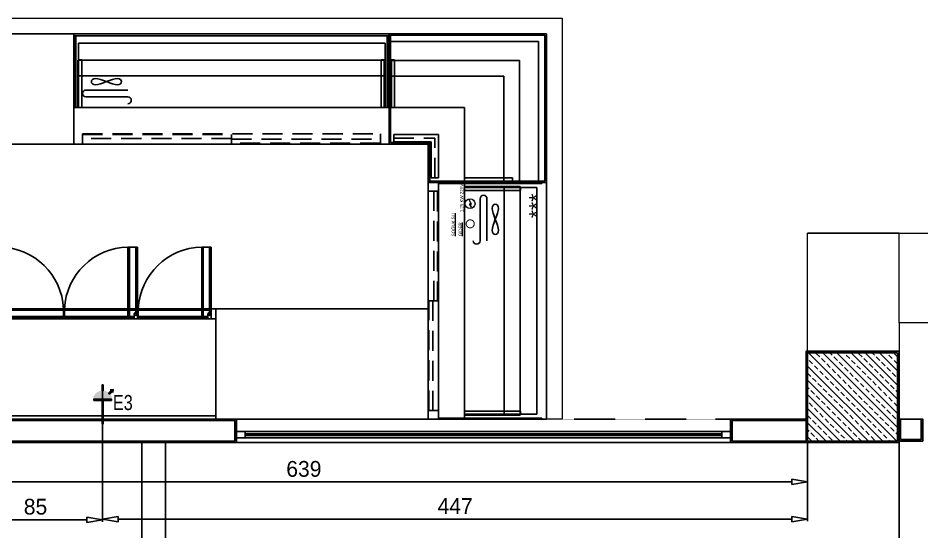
# Model space of a CAD drawing. Header units: millimetres. Extents: x 7703 to 16070, y -6855 to 95.
# Drawn here: x 13294 to 13867, y -5571 to -5245 of the extents above; entities that cross this region are included whole.
import ezdxf

# ---------------------------------------------------------------- set-up
doc = ezdxf.new("R2010")
doc.units = ezdxf.units.MM
for name, pattern in [('DASHDOT4', [0.265, 0.125, -0.0625, 0.015, -0.0625]), ('DASHED', [19.05, 12.7, -6.35]), ('HIDDENX2', [19.05, 12.7, -6.35])]:
    doc.linetypes.add(name, pattern=pattern)
doc.layers.add('E_TEFRIS', color=151, linetype='Continuous', lineweight=0)
doc.layers.add('TES_SU', color=150, linetype='Continuous', lineweight=25)
for name, color, linetype in [('Kıtc-002 Çizgi', 7, 'Continuous'), ('Kıtc-010 Elk Tes Yazı', 7, 'Continuous'), ('Kıtc-011 Elk Tes Yazı 001', 1, 'Continuous'), ('Kıtc-012 Elk Tes Ölçü', 1, 'Continuous'), ('Kıtc-014 Elk Tes İşaretler', 1, 'Continuous'), ('Kıtc-016 Su Tes Yazı 001', 5, 'Continuous'), ('Kıtc-017 Su Tes Ölçü', 5, 'Continuous'), ('Ozti Cam', 4, 'Continuous')]:
    doc.layers.add(name, color=color, linetype=linetype)
doc.styles.get("Standard").update_dxf_attribs({"font": 'stylu.ttf', "height": 10})
doc.dimstyles.new('ISO-25', dxfattribs={"dimtxt": 2.5, "dimasz": 5, "dimexe": 1.25, "dimexo": 0.625, "dimtad": 1, "dimdec": 0, "dimtxsty": 'Standard', "dimblk": 'ARCHTICK', "dimcen": 2.5, "dimclrd": 256, "dimclre": 256, "dimclrt": 256, "dimadec": 0, "dimazin": 0, "dimtfac": 1, "dimtdec": 0, "dimtmove": 0, "dimatfit": 3, "dimldrblk": 'ARCHTICK', "dimfxl": 1, "dimlwd": -1, "dimlwe": -1, "dimarcsym": 0})

# ---------------------------------------------------------------- blocks, each defined once
blk = doc.blocks.new('A$C4E3860C5')
at = {"layer": 'Kıtc-014 Elk Tes İşaretler', "linetype": 'Continuous', "lineweight": 0}
for p, q in [((2.9, 3.66), (0.96, 2.3)), ((0.96, 2.3), (1, 2.21)), ((1, 2.21), (2.81, 3.48)), ((2.81, 3.48), (2.9, 2.31)), ((3, 2.49), (2.9, 3.66)), ((2.9, 2.31), (5.24, 3.52)), ((5.18, 3.62), (3, 2.49)), ((5.66, 3.81), (5.09, 3.77)), ((5.09, 3.77), (5.17, 3.64)), ((5.17, 3.64), (5.34, 3.36)), ((5.24, 3.52), (5.19, 3.62)), ((5.34, 3.36), (5.66, 3.81))]:
    blk.add_line(p, q, dxfattribs=at)
blk.add_circle((3.16, 3.16), 3.16, dxfattribs=at)
blk = doc.blocks.new('A$C4C105235')
at = {"layer": 'Kıtc-002 Çizgi'}
for points in [[(2, 3), (2, 6.5), (0, 6.5), (0, 3)], [(0, 6), (0, 0), (46.2, 0), (46.2, 6), (2, 6)], [(0, 5), (0, 1), (46.2, 1), (46.2, 5), (2, 5)]]:
    blk.add_lwpolyline(points, dxfattribs=at)
blk.add_circle((0.93, 3.71), 0.596, dxfattribs=at)
blk.add_arc((1, 3.75), 1.25, 216.8699, 323.1301, dxfattribs=at)
blk = doc.blocks.new('A$C1FF566C6')
at = {"layer": 'Kıtc-002 Çizgi', "color": 254}
for points in [[(6, 45.5), (0, 45.5), (0, 0), (6, 0), (6, 45.5)], [(1, 41.5), (1, 0), (5, 0), (5, 45.5)]]:
    blk.add_lwpolyline(points, dxfattribs=at)
blk = doc.blocks.new('A$C04CB272A')
at = {"layer": 'Kıtc-002 Çizgi'}
for p, q in [((209.98, 107), (32.48, 107)), ((32.48, 45.5), (209.98, 45.5)), ((177.55, 39), (177.55, 45.5))]:
    blk.add_line(p, q, dxfattribs=at)
blk.add_lwpolyline([(209.98, 39), (209.98, 109), (32.48, 109), (32.48, 39)], close=True, dxfattribs=at)
at = {"layer": 'Kıtc-002 Çizgi', "linetype": 'DASHED'}
for points in [[(200.15, 62.19), (183.48, 62.19, -1), (183.48, 66.53)], [(183.48, 57.84), (200.15, 57.84, 1), (200.15, 62.19)]]:
    blk.add_lwpolyline(points, format="xyb", dxfattribs=at)
at = {"layer": 'Kıtc-002 Çizgi', "linetype": 'DASHED', "ltscale": 0.1}
blk.add_lwpolyline([(195.71, 50.53), (194.95, 50.7), (194.06, 51.16), (193.09, 51.8), (192.07, 52.53), (191.05, 53.27), (190.08, 53.91), (189.19, 54.36), (188.43, 54.53), (187.83, 54.36), (187.41, 53.91), (187.15, 53.27), (187.07, 52.53), (187.15, 51.8), (187.41, 51.16), (187.83, 50.7), (188.43, 50.53), (189.19, 50.7), (190.08, 51.16), (191.05, 51.8), (192.07, 52.53), (193.09, 53.27), (194.06, 53.91), (194.95, 54.36), (195.71, 54.53), (196.31, 54.36), (196.73, 53.91), (196.99, 53.27), (197.07, 52.53), (196.99, 51.8), (196.73, 51.16), (196.31, 50.7)], close=True, dxfattribs=at)
at = {"layer": 'Kıtc-002 Çizgi'}
blk.add_lwpolyline([(207.98, 42), (207.98, 45.5), (209.98, 45.5), (209.98, 42)], dxfattribs=at)
blk.add_circle((209.05, 42.72), 0.596, dxfattribs=at)
blk.add_arc((208.98, 42.75), 1.25, 216.8699, 323.1301, dxfattribs=at)
at = {"layer": 'Kıtc-002 Çizgi', "color": 254}
for centre, start, end in [((40.86, 40.86), 270.86914, 357.39476), ((87.66, 40.86), 270.86914, 357.39476), ((169.97, 40.86), 182.60524, 269.13086)]:
    blk.add_arc(centre, 40.86, start, end, dxfattribs=at)
at = {"layer": 'Kıtc-002 Çizgi'}
for name, p in [('A$C4E3860C5', (200.81, 66)), ('A$C4C105235', (35.48, 39)), ('A$C1FF566C6', (35.48, 0)), ('A$C4C105235', (82.28, 39)), ('A$C1FF566C6', (82.28, 0))]:
    blk.add_blockref(name, p, dxfattribs=at)
at = {"layer": 'Kıtc-002 Çizgi', "xscale": -1}
for name, p in [('A$C4C105235', (175.35, 39)), ('A$C1FF566C6', (175.35, 0))]:
    blk.add_blockref(name, p, dxfattribs=at)
at = {"layer": 'Kıtc-011 Elk Tes Yazı 001', "insert": (170.34, 71.28), "char_height": 3.3081, "attachment_point": 1}
blk.add_mtext_dynamic_manual_height_columns('{\\f@Arial Unicode MS|b0|i0|c162|p34;0,35 KW 220V }', width=30.2799, gutter_width=50, heights=[0], dxfattribs=at)
blk = doc.blocks.new('A$C7122063F')
at = {"color": 30}
for p, q in [((200, 244.52, 0), (0, 244.52, 0)), ((0, 244.52, 0), (0, 174.52, 0)), ((200, 174.52, 0), (200, 244.52, 0)), ((3, 238.52, 0), (197.5, 238.52, 0)), ((3, 197.62, 0), (3, 238.52, 0)), ((197.5, 238.52, 0), (197.5, 197.62, 0)), ((195.01, 197.62, 0), (195.01, 228.02, 0)), ((195.01, 228.02, 0), (197.01, 228.02, 0)), ((197.01, 228.02, 0), (197.01, 197.62, 0)), ((201.54, 197.62, 0), (201.54, 228.02, 0)), ((201.54, 228.02, 0), (203.54, 228.02, 0)), ((203.54, 228.02, 0), (203.54, 197.62, 0)), ((11.15, 214.1, 0), (11.31, 214.84, 0)), ((11.31, 213.37, 0), (11.15, 214.1, 0)), ((11.31, 214.84, 0), (11.8, 215.48, 0)), ((11.8, 212.73, 0), (11.31, 213.37, 0)), ((11.8, 215.48, 0), (12.62, 215.93, 0)), ((12.62, 212.27, 0), (11.8, 212.73, 0)), ((12.62, 215.93, 0), (13.76, 216.11, 0)), ((13.76, 212.1, 0), (12.62, 212.27, 0)), ((13.76, 216.11, 0), (15.22, 215.93, 0)), ((15.22, 212.27, 0), (13.76, 212.1, 0)), ((15.22, 215.93, 0), (16.92, 215.48, 0)), ((16.92, 212.73, 0), (15.22, 212.27, 0)), ((16.92, 215.48, 0), (18.78, 214.84, 0)), ((18.78, 213.37, 0), (16.92, 212.73, 0)), ((18.78, 214.84, 0), (20.73, 214.1, 0)), ((20.73, 214.1, 0), (18.78, 213.37, 0)), ((22.68, 214.84, 0), (20.73, 214.1, 0)), ((20.73, 214.1, 0), (22.68, 213.37, 0)), ((24.54, 215.48, 0), (22.68, 214.84, 0)), ((22.68, 213.37, 0), (24.54, 212.73, 0)), ((26.25, 215.93, 0), (24.54, 215.48, 0)), ((24.54, 212.73, 0), (26.25, 212.27, 0)), ((27.7, 216.11, 0), (26.25, 215.93, 0)), ((26.25, 212.27, 0), (27.7, 212.1, 0)), ((28.85, 215.93, 0), (27.7, 216.11, 0)), ((27.7, 212.1, 0), (28.85, 212.27, 0)), ((29.66, 215.48, 0), (28.85, 215.93, 0)), ((28.85, 212.27, 0), (29.66, 212.73, 0)), ((30.15, 214.84, 0), (29.66, 215.48, 0)), ((29.66, 212.73, 0), (30.15, 213.37, 0)), ((30.32, 214.1, 0), (30.15, 214.84, 0)), ((30.15, 213.37, 0), (30.32, 214.1, 0)), ((34.32, 208.8, 0), (7.65, 208.8, 0)), ((7.65, 204.45, 0), (34.32, 204.45, 0)), ((199.79, 197.62, 0), (0, 197.62, 0)), ((197.01, 197.62, 0), (195.01, 197.62, 0)), ((203.54, 197.62, 0), (201.54, 197.62, 0)), ((0, 174.52, 0), (200, 174.52, 0)), ((299.85, 150, 0), (224.85, 150, 0)), ((224.85, 150, 0), (224.85, 0, 0)), ((231.35, 0, 0), (231.35, 150, 0)), ((247.95, 151, 0), (247.95, 153, 0)), ((247.95, 153, 0), (278.35, 153, 0)), ((278.35, 151, 0), (247.95, 151, 0)), ((247.95, 150, 0), (247.95, 0, 0)), ((278.35, 153, 0), (278.35, 151, 0)), ((299.85, 0, 0), (299.85, 150, 0)), ((247.95, 147.01, 0), (283.35, 147.01, 0)), ((293.85, 147, 0), (247.95, 147, 0)), ((283.35, 145.01, 0), (247.95, 145.01, 0)), ((283.35, 147.01, 0), (283.35, 145.01, 0)), ((293.85, 3, 0), (293.85, 147, 0)), ((257.79, 139.81, 0), (257.79, 113.14, 0)), ((262.13, 113.14, 0), (262.13, 139.81, 0)), ((265.44, 133.7, 0), (265.61, 134.84, 0)), ((265.61, 132.24, 0), (265.44, 133.7, 0)), ((265.61, 134.84, 0), (266.06, 135.66, 0)), ((266.06, 130.54, 0), (265.61, 132.24, 0)), ((266.06, 135.66, 0), (266.71, 136.15, 0)), ((266.71, 136.15, 0), (267.44, 136.32, 0)), ((267.44, 136.32, 0), (268.18, 136.15, 0)), ((268.18, 136.15, 0), (268.82, 135.66, 0)), ((268.82, 135.66, 0), (269.27, 134.84, 0)), ((269.27, 132.24, 0), (268.82, 130.54, 0)), ((269.27, 134.84, 0), (269.44, 133.7, 0)), ((269.44, 133.7, 0), (269.27, 132.24, 0)), ((266.71, 128.68, 0), (266.06, 130.54, 0)), ((267.44, 126.73, 0), (266.71, 128.68, 0)), ((267.44, 126.73, 0), (266.71, 124.78, 0)), ((268.18, 128.68, 0), (267.44, 126.73, 0)), ((268.18, 124.78, 0), (267.44, 126.73, 0)), ((268.82, 130.54, 0), (268.18, 128.68, 0)), ((265.61, 121.21, 0), (265.44, 119.76, 0)), ((266.06, 122.92, 0), (265.61, 121.21, 0)), ((266.71, 124.78, 0), (266.06, 122.92, 0)), ((268.82, 122.92, 0), (268.18, 124.78, 0)), ((269.27, 121.21, 0), (268.82, 122.92, 0)), ((269.44, 119.76, 0), (269.27, 121.21, 0)), ((265.44, 119.76, 0), (265.61, 118.61, 0)), ((265.61, 118.61, 0), (266.06, 117.8, 0)), ((266.06, 117.8, 0), (266.71, 117.31, 0)), ((266.71, 117.31, 0), (267.44, 117.14, 0)), ((267.44, 117.14, 0), (268.18, 117.31, 0)), ((268.18, 117.31, 0), (268.82, 117.8, 0)), ((268.82, 117.8, 0), (269.27, 118.61, 0)), ((269.27, 118.61, 0), (269.44, 119.76, 0)), ((224.85, 0, 0), (299.85, 0, 0)), ((247.95, 3, 0), (293.85, 3, 0))]:
    blk.add_line(p, q, dxfattribs=at)
at = {"color": 30, "linetype": 'HIDDENX2'}
for p, q in [((5.5, 174.52, 0), (5.5, 181.02, 0)), ((5.5, 181.02, 0), (194.5, 181.02, 0)), ((194.5, 181.02, 0), (194.5, 174.52, 0))]:
    blk.add_line(p, q, dxfattribs=at)
at = {"color": 30, "linetype": 'DASHED'}
for p, q in [((5.5, 178.02, 0), (5.5, 180.52, 0)), ((5.5, 180.52, 0), (100, 180.52, 0)), ((100, 178.02, 0), (5.5, 178.02, 0)), ((100, 180.52, 0), (100, 178.02, 0)), ((100, 177.52, 0), (194.5, 177.52, 0)), ((100, 175.02, 0), (100, 177.52, 0)), ((194.5, 175.02, 0), (100, 175.02, 0)), ((194.5, 177.52, 0), (194.5, 175.02, 0)), ((224.85, 5.5, 0), (224.85, 144.5, 0)), ((224.85, 144.5, 0), (231.35, 144.5, 0)), ((228.35, 75, 0), (228.35, 144.5, 0)), ((228.35, 144.5, 0), (230.85, 144.5, 0)), ((230.85, 144.5, 0), (230.85, 75, 0)), ((231.35, 144.5, 0), (231.35, 5.5, 0)), ((225.35, 5.5, 0), (225.35, 75, 0)), ((225.35, 75, 0), (227.85, 75, 0)), ((227.85, 75, 0), (227.85, 5.5, 0)), ((230.85, 75, 0), (228.35, 75, 0)), ((231.35, 5.5, 0), (224.85, 5.5, 0)), ((227.85, 5.5, 0), (225.35, 5.5, 0))]:
    blk.add_line(p, q, dxfattribs=at)
at = {"color": 30, "elevation": 0}
blk.add_lwpolyline([(2.99, 197.62), (4.99, 197.62), (4.99, 228.02), (2.99, 228.02)], close=True, dxfattribs=at)
blk.add_lwpolyline([(247.95, 4.99), (283.35, 4.99), (283.35, 2.99), (247.95, 2.99)], dxfattribs=at)
at = {"color": 30}
for centre, start, end in [((7.65, 206.62, 0), 90, 270), ((34.32, 202.28, 0), 270, 90), ((259.96, 139.81, 0), 0, 180), ((255.61, 113.14, 0), 180, 0)]:
    blk.add_arc(centre, 2.17, start, end, dxfattribs=at)
at = {"layer": 'Kıtc-002 Çizgi', "color": 30}
for p, q in [((200, 244.52, 0), (298.85, 244.52, 0)), ((200, 174.52, 0), (200, 244.52, 0)), ((298.85, 244.52, 0), (299.85, 244.52, 0)), ((299.85, 244.52, 0), (299.85, 150, 0)), ((200, 239.52, 0), (294.85, 239.52, 0)), ((200, 174.52, 0), (200, 239.52, 0)), ((294.85, 239.52, 0), (294.85, 150, 0)), ((199.29, 197.62, 0), (247.95, 197.62, 0)), ((247.95, 197.62), (247.95, 149.5)), ((203, 175.97, 0), (203, 180.56, 0)), ((203, 180.56, 0), (231.35, 180.56, 0)), ((231.35, 180.56, 0), (231.35, 175.97, 0)), ((224.85, 174.52, 0), (200, 174.52, 0)), ((225.85, 174.52, 0), (200, 174.52, 0)), ((226.76, 175.97, 0), (203, 175.97, 0)), ((224.85, 150, 0), (224.85, 174.52, 0)), ((225.85, 150, 0), (225.85, 174.52, 0)), ((226.76, 153, 0), (226.76, 175.97, 0)), ((231.35, 175.97, 0), (231.35, 153, 0)), ((299.85, 150, 0), (224.85, 150, 0)), ((294.85, 150, 0), (225.85, 150, 0)), ((231.35, 153, 0), (226.76, 153, 0))]:
    blk.add_line(p, q, dxfattribs=at)
at = {"layer": 'Kıtc-002 Çizgi', "color": 30, "linetype": 'DASHED'}
for p in [(203, 178.26, 0), (229.06, 153, 0)]:
    blk.add_line(p, (229.06, 178.26, 0), dxfattribs=at)
at = {"layer": 'Kıtc-014 Elk Tes İşaretler', "color": 30, "linetype": 'Continuous', "lineweight": 0}
for p, q in [((251.22, 138.84, 0), (250.78, 139.16, 0)), ((250.78, 139.16, 0), (250.81, 138.59, 0)), ((250.81, 138.59, 0), (250.95, 138.67, 0)), ((250.95, 138.67, 0), (251.22, 138.84, 0)), ((251.07, 138.74, 0), (250.97, 138.69, 0)), ((250.97, 138.68, 0), (252.09, 136.5, 0)), ((252.27, 136.4, 0), (251.07, 138.74, 0)), ((252.09, 136.5, 0), (250.93, 136.4, 0)), ((250.93, 136.4, 0), (252.29, 134.46, 0)), ((251.11, 136.31, 0), (252.27, 136.4, 0)), ((252.37, 134.5, 0), (251.11, 136.31, 0)), ((252.29, 134.46, 0), (252.37, 134.5, 0))]:
    blk.add_line(p, q, dxfattribs=at)
blk.add_circle((251.43, 136.66, 0), 3.16, dxfattribs=at)
at = {"layer": 'Ozti Cam', "color": 30}
for p, q in [((198.79, 243.27, 0), (1.21, 243.27, 0)), ((198.79, 197.62, 0), (198.79, 243.27, 0)), ((198.79, 243.27, 0), (199.79, 243.27, 0)), ((199.79, 243.27, 0), (199.79, 197.62, 0)), ((201, 175.52, 0), (201, 243.52, 0)), ((201, 243.52, 0), (298.85, 243.52, 0)), ((298.85, 243.52, 0), (298.85, 151, 0)), ((2.5, 227.82, 0), (2.5, 197.62, 0)), ((2.5, 227.82, 0), (197.5, 227.82, 0)), ((197.5, 227.82, 0), (197.5, 197.62, 0)), ((200, 227.52, 0), (282.85, 227.52, 0)), ((282.85, 227.52, 0), (282.85, 150, 0)), ((197.5, 217.82, 0), (2.5, 217.82, 0)), ((200, 217.52, 0), (272.85, 217.52, 0)), ((272.85, 217.52, 0), (272.85, 150, 0)), ((199.79, 197.62, 0), (198.79, 197.62, 0)), ((225.85, 175.52, 0), (201, 175.52, 0)), ((225.85, 151, 0), (225.85, 175.52, 0)), ((298.85, 151, 0), (225.85, 151, 0)), ((231.35, 149.5, 0), (231.35, 150, 0)), ((231.35, 150, 0), (296.93, 150, 0)), ((296.93, 149.5, 0), (231.35, 149.5, 0)), ((296.93, 150, 0), (296.93, 149.5, 0)), ((247.95, 147.5, 0), (283.15, 147.5, 0)), ((273.15, 2.5, 0), (273.15, 147.5, 0)), ((283.15, 147.5, 0), (283.15, 2.5, 0)), ((283.15, 2.5, 0), (247.95, 2.5, 0))]:
    blk.add_line(p, q, dxfattribs=at)
at = {"layer": 'Ozti Cam', "color": 30, "elevation": 0}
for points in [[(0.21, 197.62), (1.21, 197.62), (1.21, 243.27), (0.21, 243.27)], [(296.93, 0), (296.93, 0.5), (231.35, 0.5), (231.35, 0)]]:
    blk.add_lwpolyline(points, close=True, dxfattribs=at)
at = {"layer": 'TES_SU', "color": 30, "linetype": 'Continuous', "const_width": 0.612, "elevation": 0}
blk.add_lwpolyline([(251.52, 121.33, 1), (251.52, 126.43, 1)], format="xyb", close=True, dxfattribs=at)
at = {"layer": 'Kıtc-002 Çizgi', "color": 30}
blk.add_text('***', height=10, rotation=90, dxfattribs=at).set_placement((298.87, 127.44, 0))
at = {"layer": 'Kıtc-011 Elk Tes Yazı 001', "color": 30, "lineweight": 15, "insert": (245.1, 131.23, 0), "char_height": 2, "attachment_point": 1, "rotation": 90}
blk.add_mtext_dynamic_manual_height_columns('{\\f@Arial Unicode MS|b0|i0|c162|p34;1,25 KW 220V }', width=40.7179, gutter_width=50, heights=[0], dxfattribs=at)
at = {"layer": 'Kıtc-016 Su Tes Yazı 001', "color": 30, "lineweight": 5, "char_height": 2, "attachment_point": 1, "rotation": 90}
for s, insert in [('{\\L\\C5;SOĞUK SU}', (239.79, 116.01, 0)), ('{\\L\\C5;GİDER}', (244.21, 116.01, 0))]:
    blk.add_mtext_dynamic_manual_height_columns(s, width=14.9424, gutter_width=50, heights=[0], dxfattribs=dict(at, insert=insert))
blk = doc.blocks.new('_ClosedBlank')
at = {"color": 0, "linetype": 'ByBlock', "lineweight": -2}
for p, q in [((-1, 0.167), (0, 0)), ((-1, 0.167), (-1, -0.167)), ((0, 0), (-1, -0.167))]:
    blk.add_line(p, q, dxfattribs=at)
blk = doc.blocks.new('*D186')
at = {"layer": 'Defpoints', "color": 0, "transparency": 16777216}
for p in [(13347.29, -5477.47), (13262.19, -5497.14), (13347.29, -5563.07)]:
    blk.add_point(p, dxfattribs=at)
at = {"layer": 'Kıtc-012 Elk Tes Ölçü', "transparency": 16777216}
for p, q in [((13347.29, -5478.1), (13347.29, -5564.32)), ((13262.19, -5497.76), (13262.19, -5564.32)), ((13272.19, -5563.07), (13337.29, -5563.07))]:
    blk.add_line(p, q, dxfattribs=at)
at = {"layer": 'Kıtc-012 Elk Tes Ölçü', "transparency": 16777216, "xscale": 10, "yscale": 10, "zscale": 10, "rotation": 180}
blk.add_blockref('_ClosedBlank', (13262.19, -5563.07), dxfattribs=at)
at = {"layer": 'Kıtc-012 Elk Tes Ölçü', "transparency": 16777216, "xscale": 10, "yscale": 10, "zscale": 10}
blk.add_blockref('_ClosedBlank', (13347.29, -5563.07), dxfattribs=at)
at = {"layer": 'Kıtc-012 Elk Tes Ölçü', "transparency": 16777216, "insert": (13304.74, -5554.85), "char_height": 10, "attachment_point": 5}
blk.add_mtext('85', dxfattribs=at)
blk = doc.blocks.new('A$C78E614D5')
at = {"layer": 'Kıtc-014 Elk Tes İşaretler'}
h = blk.add_hatch(color=256, dxfattribs=at)
edge = h.paths.add_edge_path()
edge.add_line((15.01, 0.43), (15.01, 1.06))
edge.add_ellipse((15.01, 6.66), major_axis=(-3.96, 3.96), ratio=1, start_angle=135, end_angle=315)
edge.add_line((15.01, 12.25), (15.01, 12.88))
edge.add_ellipse((15.01, 6.66), major_axis=(-4.4, -4.4), ratio=1, start_angle=45, end_angle=225, ccw=False)
h = blk.add_hatch(color=256, dxfattribs=at)
h.paths.add_polyline_path([(15.02, 12.24), (15.76, 12.24), (15.76, 1.05), (15.02, 1.05)])
edge = h.paths.add_edge_path(flags=17)
edge.add_line((15.76, 12.24), (15.76, 1.05))
edge.add_line((15.02, 12.24), (15.02, 1.05))
for points in [[(15.02, 6.34), (15.76, 6.34), (15.76, 6.97), (15.02, 6.97)], [(21.69, 1.74), (21.26, 1.28), (20.57, 0.55), (20.13, 0.09), (21.87, 0)]]:
    blk.add_hatch(color=256, dxfattribs=at).paths.add_polyline_path(points)
h = blk.add_hatch(color=256, dxfattribs=at)
h.paths.add_polyline_path([(21.04, 6.97), (24.88, 6.97), (24.88, 6.34), (21.04, 6.34)], flags=16)
edge = h.paths.add_edge_path(flags=17)
edge.add_line((24.88, 6.34), (21.07, 6.34))
edge.add_line((24.88, 6.97), (21.04, 6.97))
edge.add_line((24.88, 6.34), (24.88, 6.97))
at = {"layer": 'Kıtc-014 Elk Tes İşaretler', "extrusion": (0, 0, -1)}
blk.add_hatch(color=256, dxfattribs=at).paths.add_polyline_path([(-18.91, 2.13), (-19.6, 2.85), (-21.26, 1.28), (-20.57, 0.55)])
at = {"layer": 'Kıtc-014 Elk Tes İşaretler'}
for p, q in [((15.02, 12.24), (15.02, 1.05)), ((15.76, 12.24), (15.76, 1.05)), ((24.88, 6.97), (21.04, 6.97)), ((24.88, 6.34), (21.07, 6.34)), ((18.91, 2.13), (20.57, 0.55)), ((19.6, 2.85), (21.26, 1.28)), ((20.57, 0.55), (21.26, 1.28))]:
    blk.add_line(p, q, dxfattribs=at)
at = {"layer": 'Kıtc-014 Elk Tes İşaretler', "extrusion": (0, 0, -1)}
for p, q in [((20.57, 0.55), (20.13, 0.09)), ((21.87, 0), (20.13, 0.09)), ((21.69, 1.74), (21.26, 1.28)), ((21.87, 0), (21.69, 1.74))]:
    blk.add_line(p, q, dxfattribs=at)
at = {"layer": 'Kıtc-014 Elk Tes İşaretler'}
for points in [[(15.02, 12.24), (15.76, 12.24), (15.76, 1.05), (15.02, 1.05)], [(21.04, 6.97), (24.88, 6.97), (24.88, 6.34), (21.04, 6.34)]]:
    blk.add_lwpolyline(points, close=True, dxfattribs=at)
for points in [[(15.76, 6.97), (0, 6.97), (0, 6.34), (15.76, 6.34)], [(24.88, 6.34), (24.88, 6.97)]]:
    blk.add_lwpolyline(points, dxfattribs=at)
at = {"layer": 'Kıtc-014 Elk Tes İşaretler', "extrusion": (0, 0, -1)}
for points in [[(-18.91, 2.13), (-19.6, 2.85), (-19.6, 2.85), (-18.91, 2.13)], [(-18.91, 2.13), (-19.6, 2.85), (-21.26, 1.28), (-20.57, 0.55)]]:
    blk.add_lwpolyline(points, close=True, dxfattribs=at)
blk = doc.blocks.new('A$C613035E7')
at = {"layer": 'Kıtc-002 Çizgi'}
blk.add_blockref('A$C78E614D5', (0, 0), dxfattribs=at)
blk = doc.blocks.new('A$C0CEA1DDE')
at = {"layer": 'Kıtc-014 Elk Tes İşaretler'}
blk.add_hatch(color=256, dxfattribs=at).paths.add_polyline_path([(15.02, 6.34), (15.02, 6.97), (0, 6.97), (0, 6.34)])
blk.add_blockref('A$C613035E7', (0, 0), dxfattribs=at)
blk = doc.blocks.new('A$C2D20552D')
at = {"layer": 'Kıtc-002 Çizgi'}
blk.add_blockref('A$C0CEA1DDE', (0, 0), dxfattribs=at)
blk = doc.blocks.new('*D187')
at = {"layer": 'Defpoints', "color": 0, "transparency": 16777216}
for p in [(13347.29, -5477.47), (13794.67, -5513.14), (13794.67, -5562.72)]:
    blk.add_point(p, dxfattribs=at)
at = {"layer": 'Kıtc-012 Elk Tes Ölçü', "transparency": 16777216}
for p, q in [((13347.29, -5478.1), (13347.29, -5563.97)), ((13794.67, -5513.76), (13794.67, -5563.97)), ((13357.29, -5562.72), (13784.67, -5562.72))]:
    blk.add_line(p, q, dxfattribs=at)
at = {"layer": 'Kıtc-012 Elk Tes Ölçü', "transparency": 16777216, "xscale": 10, "yscale": 10, "zscale": 10, "rotation": 180}
blk.add_blockref('_ClosedBlank', (13347.29, -5562.72), dxfattribs=at)
at = {"layer": 'Kıtc-012 Elk Tes Ölçü', "transparency": 16777216, "xscale": 10, "yscale": 10, "zscale": 10}
blk.add_blockref('_ClosedBlank', (13794.67, -5562.72), dxfattribs=at)
at = {"layer": 'Kıtc-012 Elk Tes Ölçü', "transparency": 16777216, "insert": (13570.98, -5554.36), "char_height": 10, "attachment_point": 5}
blk.add_mtext('447', dxfattribs=at)
blk = doc.blocks.new('*D189')
at = {"layer": 'Defpoints', "color": 0, "transparency": 16777216}
for p in [(13155.38, -5478.33), (13794.67, -5514.14), (13794.67, -5539.04)]:
    blk.add_point(p, dxfattribs=at)
at = {"layer": 'Kıtc-017 Su Tes Ölçü', "transparency": 16777216}
for p, q in [((13155.38, -5478.96), (13155.38, -5540.29)), ((13794.67, -5514.76), (13794.67, -5540.29)), ((13165.38, -5539.04), (13784.67, -5539.04))]:
    blk.add_line(p, q, dxfattribs=at)
at = {"layer": 'Kıtc-017 Su Tes Ölçü', "transparency": 16777216, "xscale": 10, "yscale": 10, "zscale": 10, "rotation": 180}
blk.add_blockref('_ClosedBlank', (13155.38, -5539.04), dxfattribs=at)
at = {"layer": 'Kıtc-017 Su Tes Ölçü', "transparency": 16777216, "xscale": 10, "yscale": 10, "zscale": 10}
blk.add_blockref('_ClosedBlank', (13794.67, -5539.04), dxfattribs=at)
at = {"layer": 'Kıtc-017 Su Tes Ölçü', "transparency": 16777216, "insert": (13475.02, -5530.85), "char_height": 10, "attachment_point": 5}
blk.add_mtext('639', dxfattribs=at)

msp = doc.modelspace()

# ---------------------------------------------------------------- hatches: boundary and pattern name
h = msp.add_hatch()
h.set_pattern_fill('ANSI33', color=256, angle=90)
h.set_pattern_definition([(135, (20357.8946, 3408.2874), (-4.490128, -4.490128), []), (135, (20357.8946, 3412.7776), (-4.490128, -4.490128), [3.175, -1.5875])])
h.paths.add_polyline_path([(13794.67, -5513.14), (13851.67, -5513.14), (13851.67, -5457.14), (13794.67, -5457.14)])

# ---------------------------------------------------------------- linework, layer by layer
for p, q in [((13794.67, -5381.2), (13852.67, -5381.2)), ((13529.75, -5507.14), (13432.3, -5507.14)), ((13529.75, -5511.14), (13432.3, -5511.14)), ((13529.75, -5507.14), (13745.67, -5507.14)), ((13529.75, -5511.14), (13745.67, -5511.14)), ((13372.17, -5804.99), (13372.17, -5514.14)), ((13387.17, -5804.99), (13387.17, -5514.14)), ((13852.67, -5804.99), (13852.67, -5513.14))]:
    msp.add_line(p, q)
at = {"color": 0, "linetype": 'DASHDOT4'}
msp.add_line((13432.3, -5499.14), (13745.67, -5499.14), dxfattribs=at)
at = {"color": 4}
for p, q in [((13524.27, -5508.52), (13437.78, -5508.52)), ((13524.27, -5509.14), (13437.78, -5509.14)), ((13524.29, -5509.7), (13437.8, -5509.7)), ((13524.25, -5509.7), (13740.17, -5509.7)), ((13524.27, -5508.52), (13740.18, -5508.52)), ((13524.27, -5509.14), (13740.18, -5509.14))]:
    msp.add_line(p, q, dxfattribs=at)
at = {"color": 0}
msp.add_line((13745.67, -5514.14), (13432.3, -5514.14), dxfattribs=at)
for points in [[(13793.67, -5514.14), (13793.67, -5456.14), (13852.67, -5456.14), (13852.67, -5514.14)], [(13794.67, -5513.14), (13794.67, -5457.14), (13851.67, -5457.14), (13851.67, -5513.14)], [(13794.67, -5513.14), (13794.67, -5457.14), (13851.67, -5457.14), (13851.67, -5513.14)]]:
    msp.add_lwpolyline(points, close=True)
for points in [[(13432.3, -5514.14), (13131.67, -5514.14), (13131.67, -5499.14), (13432.3, -5499.14)], [(13745.67, -5514.14), (13793.67, -5514.14), (13793.67, -5499.14), (13745.67, -5499.14)], [(13852.67, -5513.14), (13852.67, -5499.18), (13867.67, -5499.18), (13867.67, -5513.14)], [(13853.67, -5512.14), (13853.67, -5499.18), (13866.67, -5499.18), (13866.67, -5512.14)], [(13431.3, -5513.14), (13131.67, -5513.14), (13131.67, -5500.14), (13431.3, -5500.14)], [(13746.67, -5513.14), (13793.67, -5513.14), (13793.67, -5500.14), (13746.67, -5500.14)], [(13432.3, -5511.14), (13432.3, -5507.14), (13437.78, -5507.14), (13437.78, -5511.14)], [(13740.18, -5511.14), (13740.18, -5507.14), (13745.67, -5507.14), (13745.67, -5511.14)]]:
    msp.add_lwpolyline(points, close=True, dxfattribs=at)
at = {"layer": 'E_TEFRIS'}
for p, q in [((13794.67, -5457.14), (13794.67, -5381.2)), ((13852.67, -5438.12), (13852.67, -5456.14))]:
    msp.add_line(p, q, dxfattribs=at)
at = {"layer": 'E_TEFRIS', "elevation": 0}
for points in [[(13553.89, -5324.62), (13553.89, -5324.62), (12727.72, -5324.62), (12727.72, -5244.69), (13553.89, -5244.69)], [(13553.89, -5244.69), (13638.89, -5244.69), (13638.89, -5499.14), (13553.89, -5499.14), (13553.89, -5324.62)]]:
    msp.add_lwpolyline(points, dxfattribs=at)
at = {"layer": 'E_TEFRIS'}
msp.add_lwpolyline([(13852.67, -5381.2), (13985.72, -5381.2), (13985.72, -5438.12), (13852.67, -5438.12)], close=True, dxfattribs=at)
at = {"layer": 'Kıtc-002 Çizgi', "color": 30, "elevation": 0}
msp.add_lwpolyline([(13329.04, -5254.62), (13209.04, -5254.62), (13209.04, -5324.62), (13329.04, -5324.62)], close=True, dxfattribs=at)
at = {"layer": 'Kıtc-002 Çizgi'}
msp.add_lwpolyline([(13419.17, -5429.14), (13553.89, -5429.14), (13553.89, -5499.14), (13419.17, -5499.14)], close=True, dxfattribs=at)

# ---------------------------------------------------------------- block references
msp.add_blockref('A$C7122063F', (13329.04, -5499.14, 0), dxfattribs=at)
for name, p, rotation in [('A$C04CB272A', (13451.65, -5390.13), 180), ('A$C2D20552D', (13353.94, -5502.36), 89.99999999999999)]:
    msp.add_blockref(name, p, dxfattribs=dict(at, rotation=rotation))

# ---------------------------------------------------------------- texts
at = {"layer": 'Kıtc-010 Elk Tes Yazı', "width": 0.8}
msp.add_text('E3', height=9.6, dxfattribs=at).set_placement((13353.87, -5493.49))

# ---------------------------------------------------------------- dimensions: what is measured, and where the dimension line sits
at = {"layer": 'Kıtc-012 Elk Tes Ölçü'}
for base, p1, p2, picture, middle in [((13347.29, -5563.07), (13262.19, -5497.14), (13347.29, -5477.47), '*D186', (13304.74, -5554.85)), ((13794.67, -5562.72), (13347.29, -5477.47), (13794.67, -5513.14), '*D187', (13570.98, -5554.36))]:
    dim = msp.add_linear_dim(base=base, p1=p1, p2=p2, dimstyle='ISO-25', override={"dimtxt": 10, "dimasz": 10, "dimgap": 3, "dimblk": 'ClosedBlank', "dimcen": 5, "dimtmove": 1, "dimldrblk": 'ClosedBlank', "dimfxl": 0, "dimtfillclr": 256}, dxfattribs=at)
    dim.commit()
    dim.dimension.update_dxf_attribs({"geometry": picture, "text_midpoint": middle})
at = {"layer": 'Kıtc-017 Su Tes Ölçü'}
dim = msp.add_linear_dim(base=(13794.67, -5539.04), p1=(13155.38, -5478.33), p2=(13794.67, -5514.14), dimstyle='ISO-25', override={"dimtxt": 10, "dimasz": 10, "dimgap": 3, "dimblk": 'ClosedBlank', "dimcen": 5, "dimtmove": 1, "dimldrblk": 'ClosedBlank', "dimfxl": 0, "dimtfillclr": 256}, dxfattribs=at)
dim.commit()
dim.dimension.update_dxf_attribs({"geometry": '*D189', "text_midpoint": (13475.02, -5530.85)})

doc.saveas('drawing.dxf')
